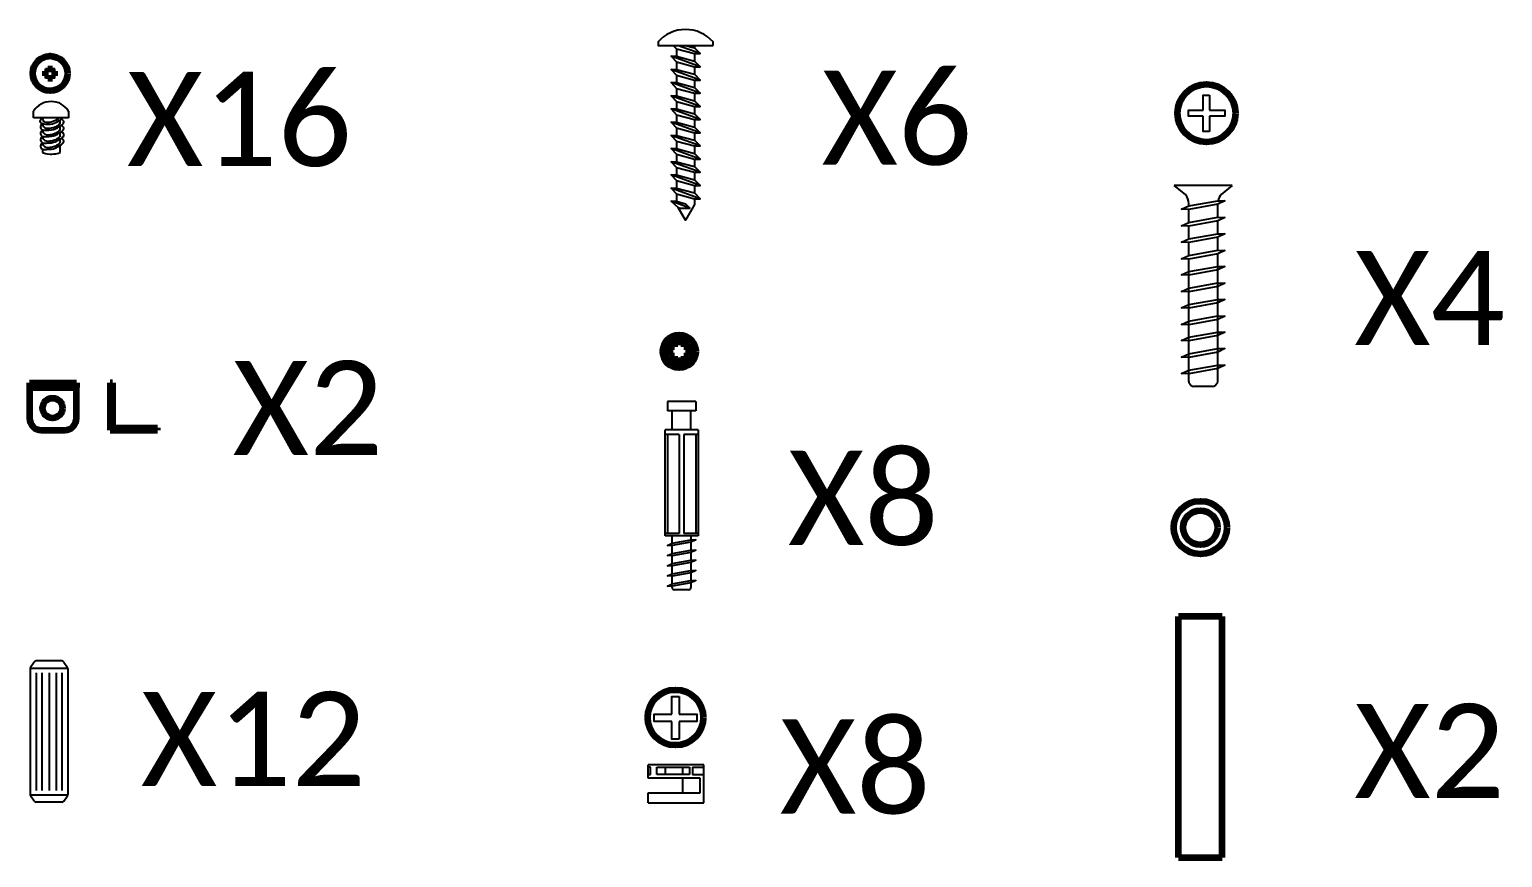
# Model space of a CAD drawing. Header units: centimetres. Extents: x 1319 to 4062, y 3050 to 4081.
# Drawn here: x 3848.24 to 3879.52, y 4010.88 to 4028.47 of the extents above; entities that cross this region are included whole.
import ezdxf

# ---------------------------------------------------------------- set-up
doc = ezdxf.new("R2010")
doc.units = ezdxf.units.CM
doc.layers.get('0').update_dxf_attribs({"color": 3})
for name, color, linetype in [('G-ANNO-TEXT', 3, 'Continuous'), ('viti', 3, 'Continuous'), ('viti e cerniere', 3, 'Continuous')]:
    doc.layers.add(name, color=color, linetype=linetype)
doc.styles.add('stile2', font='calibril.ttf', dxfattribs={"height": 0.5})

# ---------------------------------------------------------------- blocks, each defined once
blk = doc.blocks.new('101350')
for p, q in [((40.129, 267.872), (40.129, 267.326)), ((40.152, 267.914), (40.267, 267.99)), ((40.279, 267.201), (40.28, 267.997)), ((40.294, 267.999), (42.964, 267.999)), ((40.38, 267.874), (42.879, 267.874)), ((40.38, 267.749), (42.879, 267.749)), ((42.979, 267.997), (42.979, 267.201)), ((43.107, 267.914), (42.992, 267.99)), ((43.129, 267.872), (43.129, 267.326)), ((40.38, 267.599), (42.879, 267.599)), ((40.38, 267.449), (42.879, 267.449)), ((40.152, 267.284), (40.267, 267.207)), ((40.294, 267.199), (42.964, 267.199)), ((40.38, 267.324), (42.879, 267.324)), ((43.107, 267.284), (42.992, 267.207))]:
    blk.add_line(p, q)
for centre, start, end in [((40.179, 267.872), 123.6901, 180), ((40.294, 267.949), 90, 123.6901), ((42.964, 267.949), 56.3099, 90), ((43.079, 267.872), 0, 56.3099), ((40.179, 267.326), 180, 236.3099), ((40.294, 267.249), 236.3099, 270), ((42.964, 267.249), 270, 303.6901), ((43.079, 267.326), 303.6901, 0)]:
    blk.add_arc(centre, 0.05, start, end)
blk = doc.blocks.new('*U8')
blk.add_lwpolyline([(0, 0), (0.002, 0.1), (0.05, 0), (0.122, -0.4), (0.119, -0.5), (0.071, -0.4), (0, 0)])
blk = doc.blocks.new('*U9')
at = {"color": 0, "linetype": 'ByBlock', "lineweight": -2, "transparency": 16777216}
for p in [(42.38, 270.659), (42.596, 270.659), (42.812, 270.659), (43.028, 270.659), (43.245, 270.659)]:
    blk.add_blockref('*U8', p, dxfattribs=at)
blk = doc.blocks.new('118331')
for p, q in [((40.729, 264.979), (40.729, 264.279)), ((40.729, 264.979), (42.979, 264.979)), ((40.829, 264.979), (40.829, 264.679)), ((42.929, 264.979), (42.929, 264.679)), ((42.979, 264.979), (42.979, 264.279)), ((40.129, 264.929), (40.129, 264.329)), ((40.129, 264.929), (40.329, 264.929)), ((40.329, 264.929), (40.329, 264.329)), ((40.729, 264.829), (40.329, 264.829)), ((40.729, 264.804), (40.729, 264.454)), ((40.829, 264.929), (42.929, 264.929)), ((40.829, 264.679), (42.929, 264.679)), ((42.979, 264.829), (43.067, 264.829)), ((43.117, 264.829), (43.283, 264.829)), ((43.333, 264.829), (43.499, 264.829)), ((43.549, 264.829), (43.715, 264.829)), ((43.765, 264.829), (43.931, 264.829)), ((43.982, 264.829), (44.079, 264.829)), ((44.129, 264.779), (44.129, 264.479)), ((40.129, 264.329), (40.329, 264.329)), ((40.729, 264.429), (40.329, 264.429)), ((40.829, 264.579), (40.829, 264.279)), ((40.829, 264.579), (42.929, 264.579)), ((40.829, 264.329), (42.929, 264.329)), ((42.929, 264.579), (42.929, 264.279)), ((43.138, 264.429), (42.979, 264.429)), ((43.354, 264.429), (43.188, 264.429)), ((43.57, 264.429), (43.404, 264.429)), ((43.787, 264.429), (43.621, 264.429)), ((44.003, 264.429), (43.837, 264.429)), ((44.079, 264.429), (44.053, 264.429)), ((42.979, 264.279), (40.729, 264.279))]:
    blk.add_line(p, q)
for centre, start, end in [((44.079, 264.779), 360, 90), ((44.079, 264.479), 270, 0)]:
    blk.add_arc(centre, 0.05, start, end)
blk.add_blockref('*U9', (0.687, -5.83))
blk = doc.blocks.new('*U56')
blk.add_lwpolyline([(0, 0), (0.003, 0.154), (0.077, 0), (0.187, -0.616), (0.183, -0.77), (0.11, -0.616), (0, 0)])
blk = doc.blocks.new('*U57')
at = {"layer": 'viti', "color": 0, "linetype": 'ByBlock', "lineweight": -2, "transparency": 16777216}
for p in [(65.234, 416.62), (65.585, 416.62), (65.935, 416.62), (66.286, 416.62)]:
    blk.add_blockref('*U56', p, dxfattribs=at)
blk = doc.blocks.new('*U58')
blk.add_lwpolyline([(0, 0), (0.003, 0.154), (0.077, 0), (0.187, -0.616), (0.183, -0.77), (0.11, -0.616), (0, 0)])
blk = doc.blocks.new('*U59')
at = {"layer": 'viti', "color": 0, "linetype": 'ByBlock', "lineweight": -2, "transparency": 16777216}
for p in [(65.234, 416.62), (65.585, 416.62), (65.935, 416.62), (66.286, 416.62)]:
    blk.add_blockref('*U58', p, dxfattribs=at)

msp = doc.modelspace()

# ---------------------------------------------------------------- linework, layer by layer
at = {"layer": 'viti'}
for p, q in [((3862.367, 4028.131), (3862.367, 4028.08)), ((3861.982, 4028.061), (3861.982, 4027.903)), ((3861.982, 4027.781), (3861.982, 4027.623)), ((3862.367, 4027.958), (3862.367, 4027.8)), ((3861.982, 4027.501), (3861.982, 4027.343)), ((3862.367, 4027.678), (3862.367, 4027.52)), ((3861.982, 4027.221), (3861.982, 4027.063)), ((3862.367, 4027.398), (3862.367, 4027.24)), ((3861.982, 4026.941), (3861.982, 4026.783)), ((3862.367, 4027.118), (3862.367, 4026.959)), ((3862.367, 4026.837), (3862.367, 4026.679)), ((3848.33, 4026.592), (3848.33, 4026.738)), ((3849.074, 4026.592), (3848.33, 4026.592)), ((3848.524, 4026.592), (3848.524, 4026.578)), ((3848.896, 4026.482), (3848.896, 4026.55)), ((3848.924, 4026.559), (3848.913, 4026.564)), ((3848.932, 4026.554), (3848.924, 4026.559)), ((3848.944, 4026.551), (3848.932, 4026.554)), ((3848.954, 4026.546), (3848.944, 4026.551)), ((3848.962, 4026.539), (3848.954, 4026.546)), ((3848.97, 4026.53), (3848.962, 4026.539)), ((3848.973, 4026.516), (3848.97, 4026.53)), ((3849.074, 4026.738), (3849.074, 4026.592)), ((3861.982, 4026.661), (3861.982, 4026.502)), ((3862.367, 4026.557), (3862.367, 4026.399)), ((3848.487, 4026.43), (3848.48, 4026.41)), ((3848.48, 4026.41), (3848.48, 4026.389)), ((3848.48, 4026.389), (3848.485, 4026.37)), ((3848.487, 4026.294), (3848.48, 4026.274)), ((3848.48, 4026.274), (3848.48, 4026.253)), ((3848.48, 4026.253), (3848.485, 4026.235)), ((3848.485, 4026.37), (3848.488, 4026.361)), ((3848.485, 4026.235), (3848.488, 4026.225)), ((3848.501, 4026.45), (3848.487, 4026.43)), ((3848.501, 4026.314), (3848.487, 4026.294)), ((3848.488, 4026.361), (3848.498, 4026.349)), ((3848.488, 4026.225), (3848.498, 4026.213)), ((3848.498, 4026.349), (3848.513, 4026.34)), ((3848.498, 4026.213), (3848.513, 4026.205)), ((3848.524, 4026.474), (3848.501, 4026.45)), ((3848.524, 4026.338), (3848.501, 4026.314)), ((3848.513, 4026.34), (3848.529, 4026.337)), ((3848.524, 4026.473), (3848.524, 4026.468)), ((3848.524, 4026.338), (3848.524, 4026.332)), ((3848.524, 4026.338), (3848.524, 4026.332)), ((3848.529, 4026.337), (3848.549, 4026.331)), ((3848.549, 4026.331), (3848.57, 4026.329)), ((3848.57, 4026.329), (3848.605, 4026.331)), ((3848.605, 4026.331), (3848.656, 4026.335)), ((3848.656, 4026.335), (3848.713, 4026.338)), ((3848.713, 4026.338), (3848.753, 4026.346)), ((3848.713, 4026.202), (3848.753, 4026.21)), ((3848.753, 4026.346), (3848.789, 4026.355)), ((3848.753, 4026.21), (3848.789, 4026.219)), ((3848.789, 4026.355), (3848.812, 4026.366)), ((3848.789, 4026.219), (3848.812, 4026.23)), ((3848.812, 4026.366), (3848.841, 4026.382)), ((3848.812, 4026.23), (3848.841, 4026.247)), ((3848.841, 4026.382), (3848.868, 4026.402)), ((3848.841, 4026.247), (3848.868, 4026.266)), ((3848.868, 4026.402), (3848.894, 4026.418)), ((3848.868, 4026.266), (3848.894, 4026.282)), ((3848.894, 4026.418), (3848.923, 4026.437)), ((3848.894, 4026.282), (3848.923, 4026.301)), ((3848.896, 4026.347), (3848.896, 4026.42)), ((3848.896, 4026.21), (3848.896, 4026.284)), ((3848.924, 4026.423), (3848.913, 4026.429)), ((3848.925, 4026.287), (3848.913, 4026.293)), ((3848.923, 4026.437), (3848.94, 4026.449)), ((3848.923, 4026.301), (3848.94, 4026.313)), ((3848.932, 4026.419), (3848.924, 4026.423)), ((3848.933, 4026.283), (3848.925, 4026.287)), ((3848.944, 4026.415), (3848.932, 4026.419)), ((3848.945, 4026.279), (3848.933, 4026.283)), ((3848.94, 4026.449), (3848.959, 4026.465)), ((3848.94, 4026.313), (3848.959, 4026.329)), ((3848.954, 4026.41), (3848.944, 4026.415)), ((3848.955, 4026.274), (3848.945, 4026.279)), ((3848.962, 4026.404), (3848.954, 4026.41)), ((3848.963, 4026.268), (3848.955, 4026.274)), ((3848.959, 4026.465), (3848.97, 4026.481)), ((3848.959, 4026.329), (3848.97, 4026.345)), ((3848.96, 4026.193), (3848.971, 4026.209)), ((3848.97, 4026.394), (3848.962, 4026.404)), ((3848.97, 4026.258), (3848.963, 4026.268)), ((3848.97, 4026.481), (3848.974, 4026.499)), ((3848.973, 4026.38), (3848.97, 4026.394)), ((3848.97, 4026.345), (3848.974, 4026.363)), ((3848.974, 4026.244), (3848.97, 4026.258)), ((3848.971, 4026.209), (3848.975, 4026.227)), ((3848.974, 4026.499), (3848.973, 4026.516)), ((3848.974, 4026.363), (3848.973, 4026.38)), ((3848.975, 4026.227), (3848.974, 4026.244)), ((3861.982, 4026.38), (3861.982, 4026.222)), ((3862.367, 4026.277), (3862.367, 4026.119)), ((3848.487, 4026.023), (3848.48, 4026.002)), ((3848.48, 4026.002), (3848.48, 4025.981)), ((3848.48, 4025.981), (3848.485, 4025.963)), ((3848.488, 4026.158), (3848.481, 4026.138)), ((3848.481, 4026.138), (3848.481, 4026.117)), ((3848.481, 4026.117), (3848.485, 4026.099)), ((3848.485, 4026.099), (3848.489, 4026.089)), ((3848.485, 4025.963), (3848.488, 4025.953)), ((3848.501, 4026.042), (3848.487, 4026.023)), ((3848.502, 4026.178), (3848.488, 4026.158)), ((3848.488, 4025.953), (3848.498, 4025.942)), ((3848.489, 4026.089), (3848.499, 4026.077)), ((3848.498, 4025.942), (3848.513, 4025.933)), ((3848.499, 4026.077), (3848.513, 4026.069)), ((3848.524, 4026.066), (3848.501, 4026.042)), ((3848.524, 4026.202), (3848.502, 4026.178)), ((3848.513, 4026.205), (3848.529, 4026.201)), ((3848.513, 4026.069), (3848.529, 4026.065)), ((3848.513, 4025.933), (3848.529, 4025.929)), ((3848.524, 4026.066), (3848.524, 4026.061)), ((3848.524, 4026.066), (3848.524, 4026.061)), ((3848.524, 4025.93), (3848.524, 4025.86)), ((3848.525, 4026.202), (3848.525, 4026.196)), ((3848.529, 4026.201), (3848.549, 4026.195)), ((3848.529, 4026.065), (3848.55, 4026.059)), ((3848.529, 4025.929), (3848.549, 4025.924)), ((3848.549, 4026.195), (3848.57, 4026.193)), ((3848.549, 4025.924), (3848.57, 4025.921)), ((3848.55, 4026.059), (3848.571, 4026.057)), ((3848.57, 4026.193), (3848.605, 4026.195)), ((3848.57, 4025.921), (3848.605, 4025.923)), ((3848.571, 4026.057), (3848.606, 4026.059)), ((3848.605, 4026.195), (3848.656, 4026.199)), ((3848.605, 4025.923), (3848.656, 4025.927)), ((3848.606, 4026.059), (3848.657, 4026.063)), ((3848.656, 4026.199), (3848.713, 4026.202)), ((3848.656, 4025.927), (3848.713, 4025.931)), ((3848.657, 4026.063), (3848.713, 4026.066)), ((3848.713, 4026.066), (3848.754, 4026.074)), ((3848.713, 4025.931), (3848.753, 4025.938)), ((3848.753, 4025.938), (3848.789, 4025.948)), ((3848.754, 4026.074), (3848.789, 4026.083)), ((3848.789, 4026.083), (3848.813, 4026.094)), ((3848.789, 4025.948), (3848.812, 4025.958)), ((3848.812, 4025.958), (3848.841, 4025.975)), ((3848.813, 4026.094), (3848.842, 4026.111)), ((3848.841, 4025.975), (3848.868, 4025.994)), ((3848.842, 4026.111), (3848.869, 4026.13)), ((3848.868, 4025.994), (3848.894, 4026.011)), ((3848.869, 4026.13), (3848.895, 4026.146)), ((3848.894, 4026.011), (3848.923, 4026.029)), ((3848.895, 4026.146), (3848.924, 4026.165)), ((3848.896, 4026.075), (3848.896, 4026.147)), ((3848.896, 4025.86), (3848.896, 4026.012)), ((3848.924, 4026.151), (3848.913, 4026.157)), ((3848.923, 4026.029), (3848.94, 4026.042)), ((3848.924, 4026.165), (3848.941, 4026.177)), ((3848.932, 4026.147), (3848.924, 4026.151)), ((3848.944, 4026.144), (3848.932, 4026.147)), ((3848.94, 4026.042), (3848.959, 4026.057)), ((3848.941, 4026.177), (3848.96, 4026.193)), ((3848.954, 4026.138), (3848.944, 4026.144)), ((3848.962, 4026.132), (3848.954, 4026.138)), ((3848.959, 4026.057), (3848.97, 4026.074)), ((3848.97, 4026.123), (3848.962, 4026.132)), ((3848.973, 4026.109), (3848.97, 4026.123)), ((3848.97, 4026.074), (3848.974, 4026.092)), ((3848.974, 4026.092), (3848.973, 4026.109)), ((3861.982, 4026.1), (3861.982, 4025.942)), ((3862.367, 4025.997), (3862.367, 4025.839)), ((3848.524, 4025.86), (3848.54, 4025.85)), ((3848.54, 4025.85), (3848.563, 4025.843)), ((3848.563, 4025.843), (3848.585, 4025.837)), ((3848.585, 4025.837), (3848.627, 4025.829)), ((3848.627, 4025.829), (3848.682, 4025.824)), ((3848.682, 4025.824), (3848.719, 4025.824)), ((3848.719, 4025.824), (3848.762, 4025.826)), ((3848.762, 4025.826), (3848.805, 4025.832)), ((3848.805, 4025.832), (3848.857, 4025.842)), ((3848.857, 4025.842), (3848.896, 4025.86)), ((3861.982, 4025.82), (3861.982, 4025.662)), ((3862.367, 4025.717), (3862.367, 4025.559)), ((3861.982, 4025.54), (3861.982, 4025.382)), ((3862.367, 4025.437), (3862.367, 4025.279)), ((3861.982, 4025.26), (3861.982, 4025.102)), ((3861.982, 4024.98), (3861.982, 4024.822)), ((3862.367, 4025.157), (3862.367, 4024.999)), ((3872.788, 4024.965), (3872.551, 4025.157)), ((3873.783, 4025.157), (3872.551, 4025.157)), ((3873.783, 4025.157), (3873.546, 4024.965)), ((3872.859, 4024.724), (3872.859, 4024.768)), ((3872.859, 4024.373), (3872.859, 4024.647)), ((3873.475, 4024.483), (3873.475, 4024.757)), ((3873.475, 4024.133), (3873.475, 4024.406)), ((3872.859, 4024.023), (3872.859, 4024.296)), ((3873.475, 4023.782), (3873.475, 4024.056)), ((3872.859, 4023.672), (3872.859, 4023.946)), ((3873.475, 4020.996), (3873.475, 4023.705)), ((3872.859, 4020.996), (3872.859, 4023.595)), ((3872.882, 4020.942), (3872.913, 4020.91)), ((3873.42, 4020.91), (3873.452, 4020.942)), ((3873.366, 4020.887), (3872.968, 4020.887)), ((3861.38, 4012.564), (3861.38, 4012.849)), ((3862.563, 4012.849), (3861.38, 4012.849)), ((3861.428, 4012.798), (3861.38, 4012.798)), ((3861.428, 4012.645), (3861.428, 4012.798)), ((3861.568, 4012.798), (3862.26, 4012.798)), ((3861.568, 4012.645), (3861.568, 4012.798)), ((3861.745, 4012.798), (3861.745, 4012.645)), ((3862.108, 4012.798), (3862.108, 4012.645)), ((3862.26, 4012.798), (3862.26, 4012.645)), ((3862.319, 4012.798), (3862.563, 4012.798)), ((3862.319, 4012.798), (3862.319, 4012.645)), ((3862.563, 4012.045), (3862.563, 4012.849)), ((3861.38, 4012.645), (3861.428, 4012.645)), ((3862.485, 4012.564), (3861.38, 4012.564)), ((3862.26, 4012.645), (3861.568, 4012.645)), ((3862.108, 4012.564), (3862.108, 4012.251)), ((3862.319, 4012.645), (3862.563, 4012.645)), ((3862.485, 4012.251), (3862.485, 4012.564)), ((3861.38, 4012.045), (3861.38, 4012.251)), ((3861.38, 4012.251), (3862.485, 4012.251)), ((3861.38, 4012.045), (3862.563, 4012.045))]:
    msp.add_line(p, q, dxfattribs=at)
at = {"layer": 'viti', "lineweight": 100}
for p, q in [((3862.14, 4021.831), (3861.94, 4021.831)), ((3861.94, 4021.831), (3861.94, 4021.731)), ((3862.14, 4021.831), (3862.14, 4021.731)), ((3861.84, 4021.731), (3861.84, 4021.531)), ((3861.94, 4021.731), (3861.84, 4021.731)), ((3861.94, 4021.531), (3861.84, 4021.531)), ((3861.94, 4021.531), (3861.94, 4021.431)), ((3862.24, 4021.731), (3862.14, 4021.731)), ((3862.14, 4021.531), (3862.14, 4021.431)), ((3862.24, 4021.531), (3862.14, 4021.531)), ((3862.24, 4021.731), (3862.24, 4021.531)), ((3862.14, 4021.431), (3861.94, 4021.431)), ((3849.96, 4020.962), (3849.96, 4019.962)), ((3850.01, 4020.962), (3849.96, 4020.962)), ((3850.01, 4020.962), (3850.01, 4020.012)), ((3849.96, 4019.962), (3850.96, 4019.962)), ((3850.01, 4020.012), (3850.96, 4020.012)), ((3850.96, 4019.962), (3850.96, 4020.012)), ((3872.641, 4010.879), (3872.641, 4015.999)), ((3873.571, 4015.999), (3872.641, 4015.999)), ((3873.571, 4010.879), (3873.571, 4015.999)), ((3872.641, 4010.879), (3873.571, 4010.879))]:
    msp.add_line(p, q, dxfattribs=at)
at = {"layer": 'viti'}
msp.add_lwpolyline([(3862.759, 4028.131), (3862.759, 4028.208, 0.451416), (3861.59, 4028.208), (3861.59, 4028.131)], format="xyb", close=True, dxfattribs=at)
for points in [[(3861.915, 4028.131), (3861.982, 4028.061), (3862.367, 4027.958), (3862.484, 4027.958), (3862.007, 4028.131)], [(3862.175, 4028.131), (3862.367, 4028.08), (3862.484, 4027.958)], [(3861.866, 4027.903), (3861.982, 4027.781), (3862.367, 4027.678), (3862.484, 4027.678), (3861.866, 4027.903), (3861.982, 4027.903), (3862.367, 4027.8), (3862.484, 4027.678)], [(3861.866, 4027.623), (3861.982, 4027.501), (3862.367, 4027.398), (3862.484, 4027.398), (3861.866, 4027.623), (3861.982, 4027.623), (3862.367, 4027.52), (3862.484, 4027.398)], [(3861.866, 4027.343), (3861.982, 4027.221), (3862.367, 4027.118), (3862.484, 4027.118), (3861.866, 4027.343), (3861.982, 4027.343), (3862.367, 4027.24), (3862.484, 4027.118)], [(3861.866, 4027.063), (3861.982, 4026.941), (3862.367, 4026.837), (3862.484, 4026.837), (3861.866, 4027.063), (3861.982, 4027.063), (3862.367, 4026.959), (3862.484, 4026.837)], [(3848.517, 4026.593), (3848.507, 4026.585), (3848.497, 4026.575), (3848.487, 4026.563), (3848.478, 4026.552), (3848.468, 4026.535), (3848.466, 4026.515), (3848.471, 4026.499), (3848.488, 4026.489), (3848.503, 4026.483), (3848.524, 4026.474), (3848.55, 4026.468), (3848.587, 4026.462), (3848.625, 4026.458), (3848.655, 4026.458), (3848.693, 4026.462), (3848.735, 4026.468), (3848.769, 4026.478), (3848.803, 4026.496), (3848.845, 4026.517), (3848.884, 4026.54), (3848.913, 4026.564), (3848.946, 4026.592), (3848.946, 4026.592), (3848.867, 4026.592), (3848.85, 4026.57), (3848.832, 4026.557), (3848.795, 4026.536), (3848.761, 4026.522), (3848.726, 4026.509), (3848.702, 4026.503), (3848.667, 4026.498), (3848.628, 4026.493), (3848.603, 4026.496), (3848.572, 4026.505), (3848.551, 4026.517), (3848.54, 4026.537), (3848.529, 4026.568), (3848.517, 4026.593)], [(3861.866, 4026.783), (3861.982, 4026.661), (3862.367, 4026.557), (3862.484, 4026.557), (3861.866, 4026.783), (3861.982, 4026.783), (3862.367, 4026.679), (3862.484, 4026.557)], [(3848.896, 4026.482), (3848.888, 4026.473), (3848.88, 4026.462), (3848.869, 4026.452), (3848.86, 4026.441), (3848.842, 4026.427), (3848.826, 4026.419), (3848.806, 4026.405), (3848.784, 4026.395), (3848.774, 4026.39), (3848.754, 4026.384), (3848.733, 4026.379), (3848.708, 4026.372), (3848.677, 4026.368), (3848.647, 4026.365), (3848.622, 4026.365), (3848.594, 4026.369), (3848.577, 4026.378), (3848.564, 4026.391), (3848.55, 4026.406), (3848.543, 4026.416), (3848.534, 4026.427), (3848.53, 4026.444), (3848.525, 4026.461), (3848.524, 4026.474)], [(3848.896, 4026.347), (3848.888, 4026.337), (3848.88, 4026.327), (3848.869, 4026.316), (3848.86, 4026.305), (3848.842, 4026.291), (3848.826, 4026.284), (3848.806, 4026.269), (3848.784, 4026.259), (3848.774, 4026.254), (3848.754, 4026.248), (3848.733, 4026.243), (3848.708, 4026.236), (3848.677, 4026.232), (3848.647, 4026.229), (3848.622, 4026.229), (3848.594, 4026.234), (3848.577, 4026.242), (3848.564, 4026.255), (3848.55, 4026.27), (3848.543, 4026.28), (3848.534, 4026.291), (3848.53, 4026.309), (3848.525, 4026.325), (3848.524, 4026.338)], [(3848.897, 4026.211), (3848.888, 4026.201), (3848.881, 4026.191), (3848.87, 4026.18), (3848.861, 4026.169), (3848.843, 4026.155), (3848.827, 4026.148), (3848.806, 4026.133), (3848.785, 4026.123), (3848.775, 4026.118), (3848.754, 4026.112), (3848.733, 4026.107), (3848.708, 4026.1), (3848.678, 4026.096), (3848.648, 4026.093), (3848.623, 4026.093), (3848.595, 4026.098), (3848.578, 4026.106), (3848.565, 4026.119), (3848.551, 4026.134), (3848.544, 4026.144), (3848.535, 4026.155), (3848.531, 4026.173), (3848.526, 4026.189), (3848.524, 4026.202)], [(3861.866, 4026.502), (3861.982, 4026.38), (3862.367, 4026.277), (3862.484, 4026.277), (3861.866, 4026.502), (3861.982, 4026.502), (3862.367, 4026.399), (3862.484, 4026.277)], [(3861.866, 4026.222), (3861.982, 4026.1), (3862.367, 4025.997), (3862.484, 4025.997), (3861.866, 4026.222), (3861.982, 4026.222), (3862.367, 4026.119), (3862.484, 4025.997)], [(3848.896, 4026.075), (3848.888, 4026.065), (3848.88, 4026.055), (3848.869, 4026.045), (3848.86, 4026.033), (3848.842, 4026.019), (3848.826, 4026.012), (3848.806, 4025.998), (3848.784, 4025.987), (3848.774, 4025.983), (3848.754, 4025.976), (3848.733, 4025.972), (3848.708, 4025.964), (3848.677, 4025.961), (3848.647, 4025.957), (3848.622, 4025.957), (3848.594, 4025.962), (3848.577, 4025.971), (3848.564, 4025.983), (3848.55, 4025.999), (3848.543, 4026.008), (3848.534, 4026.019), (3848.53, 4026.037), (3848.525, 4026.053), (3848.524, 4026.066)], [(3861.866, 4025.942), (3861.982, 4025.82), (3862.367, 4025.717), (3862.484, 4025.717), (3861.866, 4025.942), (3861.982, 4025.942), (3862.367, 4025.839), (3862.484, 4025.717)], [(3861.866, 4025.662), (3861.982, 4025.54), (3862.367, 4025.437), (3862.484, 4025.437), (3861.866, 4025.662), (3861.982, 4025.662), (3862.367, 4025.559), (3862.484, 4025.437)], [(3861.866, 4025.382), (3861.982, 4025.26), (3862.367, 4025.157), (3862.484, 4025.157), (3861.866, 4025.382), (3861.982, 4025.382), (3862.367, 4025.279), (3862.484, 4025.157)], [(3861.866, 4025.102), (3861.982, 4024.98), (3862.367, 4024.877), (3862.484, 4024.877), (3861.866, 4025.102), (3861.982, 4025.102), (3862.367, 4024.999), (3862.484, 4024.877)], [(3861.866, 4024.822), (3862.019, 4024.69), (3862.071, 4024.676), (3862.266, 4024.676), (3861.866, 4024.822), (3861.982, 4024.822), (3862.176, 4024.77), (3862.266, 4024.676)], [(3862.367, 4024.877), (3862.367, 4024.754), (3862.175, 4024.42), (3862.019, 4024.69)], [(3873.475, 4022.044), (3873.629, 4022.041), (3873.475, 4021.967), (3872.859, 4021.857), (3872.705, 4021.861), (3872.859, 4021.934), (3873.475, 4022.044)], [(3873.475, 4021.693), (3873.629, 4021.691), (3873.475, 4021.616), (3872.859, 4021.506), (3872.705, 4021.51), (3872.859, 4021.583), (3873.475, 4021.693)], [(3873.475, 4021.343), (3873.629, 4021.34), (3873.475, 4021.266), (3872.859, 4021.156), (3872.705, 4021.16), (3872.859, 4021.233), (3873.475, 4021.343)]]:
    msp.add_lwpolyline(points, dxfattribs=at)
at = {"layer": 'viti', "lineweight": 100}
for centre, radius in [((3873.235, 4026.693), 0.615), ((3862.04, 4021.631), 0.35), ((3862.04, 4021.631), 0.3), ((3873.106, 4017.889), 0.565), ((3873.106, 4017.889), 0.365), ((3861.962, 4013.855), 0.59)]:
    msp.add_circle(centre, radius, dxfattribs=at)
at = {"layer": 'viti'}
for centre, radius, start, end in [((3848.702, 4026.498), 0.443, 32.8008, 147.1992), ((3872.551, 4024.768), 0.308, 0, 39.7568), ((3873.783, 4024.768), 0.308, 140.2432, 167.6604), ((3872.936, 4020.996), 0.077, 180, 225), ((3872.968, 4020.964), 0.077, 225, 270), ((3873.366, 4020.964), 0.077, 270, 315), ((3873.398, 4020.996), 0.077, 315, 0)]:
    msp.add_arc(centre, radius, start, end, dxfattribs=at)
at = {"layer": 'viti e cerniere', "lineweight": 100}
for p, q in [((3848.583, 4027.486), (3848.583, 4027.586)), ((3848.633, 4027.586), (3848.583, 4027.586)), ((3848.633, 4027.486), (3848.583, 4027.486)), ((3848.633, 4027.636), (3848.733, 4027.636)), ((3848.633, 4027.586), (3848.633, 4027.636)), ((3848.633, 4027.436), (3848.633, 4027.486)), ((3848.733, 4027.586), (3848.733, 4027.636)), ((3848.783, 4027.586), (3848.733, 4027.586)), ((3848.733, 4027.436), (3848.733, 4027.486)), ((3848.783, 4027.486), (3848.733, 4027.486)), ((3848.783, 4027.486), (3848.783, 4027.586)), ((3848.633, 4027.436), (3848.733, 4027.436)), ((3848.244, 4020.962), (3849.244, 4020.962)), ((3848.244, 4020.962), (3848.244, 4020.212)), ((3849.244, 4020.962), (3849.244, 4020.862)), ((3848.244, 4020.862), (3849.244, 4020.862)), ((3849.244, 4020.212), (3849.244, 4020.862)), ((3848.494, 4019.962), (3848.994, 4019.962))]:
    msp.add_line(p, q, dxfattribs=at)
at = {"layer": 'viti e cerniere'}
for p, q in [((3873.301, 4027.077), (3873.301, 4026.759)), ((3873.301, 4026.628), (3873.301, 4026.305)), ((3862.036, 4014.304), (3862.036, 4013.929)), ((3862.036, 4013.773), (3862.036, 4013.393))]:
    msp.add_line(p, q, dxfattribs=at)
for points in [[(3873.169, 4026.759), (3873.169, 4027.077), (3873.301, 4027.077)], [(3873.169, 4026.628), (3872.851, 4026.628), (3872.851, 4026.759), (3873.169, 4026.759)], [(3873.301, 4026.305), (3873.169, 4026.305), (3873.169, 4026.628)], [(3873.301, 4026.759), (3873.623, 4026.759), (3873.623, 4026.628), (3873.301, 4026.628)], [(3861.881, 4013.929), (3861.881, 4014.304), (3862.036, 4014.304)], [(3861.881, 4013.773), (3861.506, 4013.773), (3861.506, 4013.929), (3861.881, 4013.929)], [(3862.036, 4013.393), (3861.881, 4013.393), (3861.881, 4013.773)], [(3862.036, 4013.929), (3862.417, 4013.929), (3862.417, 4013.773), (3862.036, 4013.773)]]:
    msp.add_lwpolyline(points, dxfattribs=at)
at = {"layer": 'viti e cerniere', "lineweight": 100}
for centre, radius in [((3848.683, 4027.538), 0.37), ((3848.734, 4020.429), 0.212)]:
    msp.add_circle(centre, radius, dxfattribs=at)
for centre, start, end in [((3848.494, 4020.212), 180, 270), ((3848.994, 4020.212), 270, 0)]:
    msp.add_arc(centre, 0.25, start, end, dxfattribs=at)

# ---------------------------------------------------------------- block references
at = {"layer": 'viti'}
for name, p, rotation in [('*U57', (3456.855, 4090.068), 270), ('*U59', (3456.855, 4088.673), 270), ('118331', (3597.461, 4060.696), 270), ('101350', (3581.06, 4055.185), 269.9999999999999)]:
    msp.add_blockref(name, p, dxfattribs=dict(at, rotation=rotation))

# ---------------------------------------------------------------- texts
at = {"layer": 'G-ANNO-TEXT', "char_height": 2, "attachment_point": 1, "style": 'stile2'}
for s, insert in [('X16', (3850.315, 4027.57)), ('X6', (3865.066, 4027.598)), ('X4', (3876.376, 4023.767)), ('X2', (3852.56, 4021.43)), ('X8', (3864.352, 4019.52)), ('X12', (3850.611, 4014.399)), ('X2', (3876.376, 4014.144)), ('X8', (3864.181, 4013.815))]:
    msp.add_mtext_dynamic_manual_height_columns(s, width=28.35749, gutter_width=2.5, heights=[0], dxfattribs=dict(at, insert=insert))

doc.saveas('drawing.dxf')
